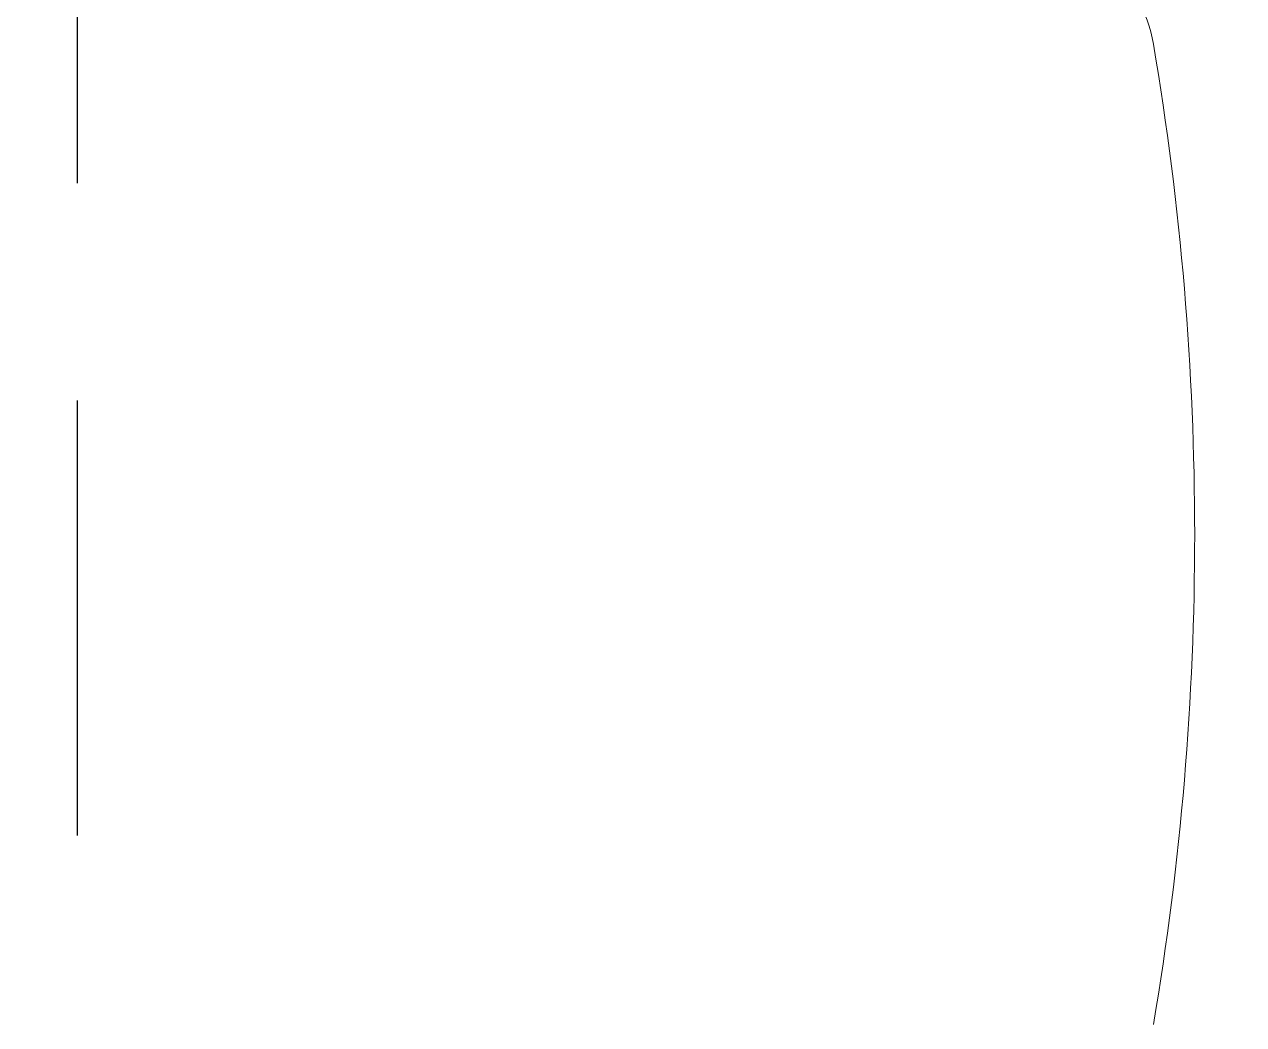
# Model space of a CAD drawing. Header units: inches. Extents: x -12418 to 57169, y -29325 to 19878.
# Drawn here: x 31677.7 to 32122.9, y -4112.1 to -3747 of the extents above; entities that cross this region are included whole.
import ezdxf

# ---------------------------------------------------------------- set-up
doc = ezdxf.new("R2010")
doc.units = ezdxf.units.IN
doc.header["$LTSCALE"] = 25
doc.header["$MEASUREMENT"] = 0
doc.linetypes.add('DASHDOT', pattern=[25.4, 12.7, -6.35, 0, -6.35])
doc.linetypes.add('HIDDEN', pattern=[9.525, 6.35, -3.175])
doc.layers.get('0').update_dxf_attribs({"color": 8})
for name, color, linetype, lineweight in [('00-Ground Floor$0$LOADING', 253, 'Continuous', 5), ('E-LITE-CLNG-CNDT', 6, 'DASHDOT', 35), ('E-POWR-FLOR-CNDT', 6, 'HIDDEN', 25)]:
    doc.layers.add(name, color=color, linetype=linetype, lineweight=lineweight)

# ---------------------------------------------------------------- blocks, each defined once
blk = doc.blocks.new('00-Ground Floor$0$GF21018-P')
at = {"color": 0}
for centre, radius, start, end in [((-0.0001, -0.52948), 1.06948, 80.36712, 99.63288), ((0.17049, 0.47563), 0.05, 0, 80.3671)]:
    blk.add_arc(centre, radius, start, end, dxfattribs=at)
blk = doc.blocks.new('00-Ground Floor')
at = {"layer": '00-Ground Floor$0$LOADING', "extrusion": (-7.77426e-06, -2.24021e-05, 1), "xscale": -1000, "yscale": 1000, "zscale": 1000, "rotation": 270.0014107550519}
blk.add_blockref('00-Ground Floor$0$GF21018-P', (31565.06, -3933.07, -0.18), dxfattribs=at)

msp = doc.modelspace()

# ---------------------------------------------------------------- linework, layer by layer
at = {"layer": 'E-POWR-FLOR-CNDT', "elevation": 0}
msp.add_lwpolyline([(32122.93, -2988.04), (32016.06, -3094.91), (31771.99, -3094.91, 0.414214), (31696.99, -3169.91), (31696.99, -4510.72), (31573.25, -4634.47)], format="xyb", dxfattribs=at)

# ---------------------------------------------------------------- block references
at = {"layer": 'E-LITE-CLNG-CNDT'}
msp.add_blockref('00-Ground Floor', (0, 0), dxfattribs=at)

doc.saveas('drawing.dxf')
